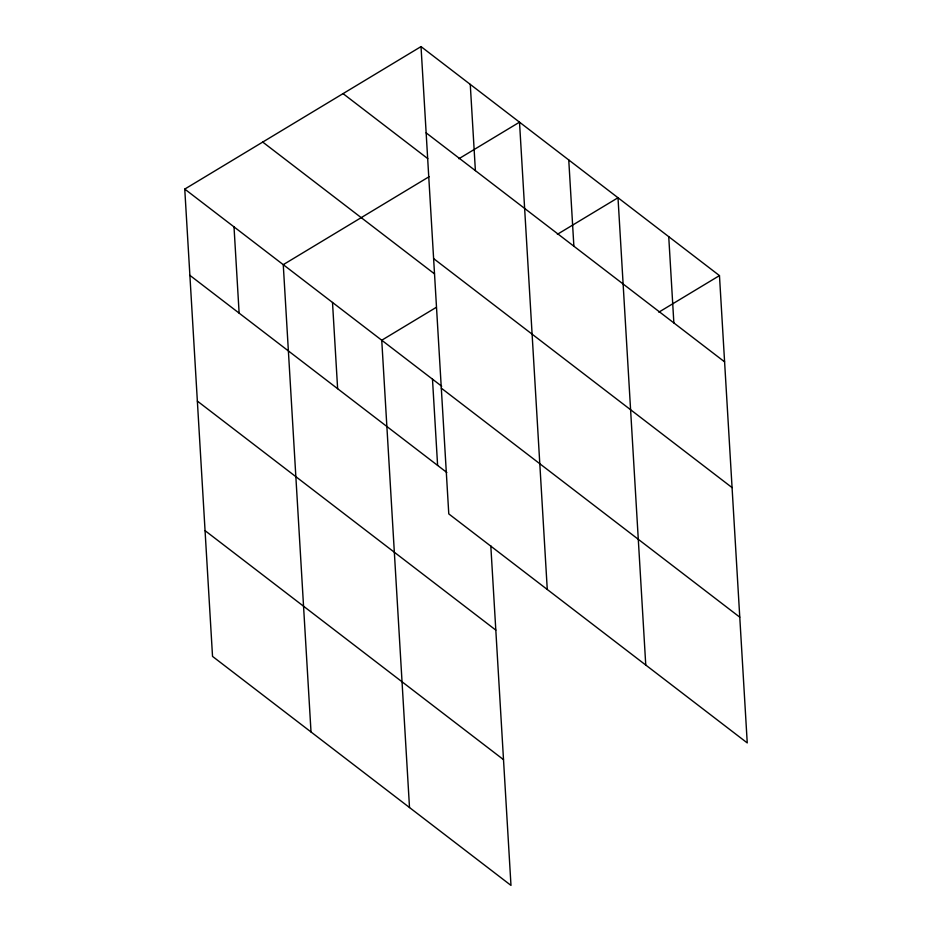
<?xml version="1.0" encoding="UTF-8"?>
<svg xmlns="http://www.w3.org/2000/svg" width="932" height="932" viewBox="0 0 932 932"><rect width="100%" height="100%" fill="white"/><g stroke="black" fill="none" stroke-linecap="round" stroke-linejoin="round"><path stroke-width="1.4" d="M490.803 545.791L510.981 885.4L212.531 656.396L184.757 189.091L421.019 46.6L719.469 275.604L747.243 742.909L448.781 513.905L421.019 46.6M429.186 176.649L283.258 264.665L311.02 731.969M458.87 158.743L519.508 122.174L547.27 589.467M436.199 307.397L381.747 340.238L409.509 807.543M557.359 234.316L617.998 197.747L645.76 665.04M658.831 312.173L719.469 275.604M426.134 132.857L724.595 361.849M343.046 93.619L427.8 158.65M433.613 258.595L732.074 487.599M262.731 142.072L434.51 273.88M184.757 189.091L441.71 386.244M441.302 388.155L739.763 617.159M189.883 275.348L446.836 472.501M197.363 401.098L495.812 630.102M205.052 530.646L503.513 759.65M668.733 236.67L673.859 322.926M568.753 159.955L573.879 246.211M470.264 84.381L475.39 170.638M432.483 379.173L437.609 465.418M332.503 302.457L337.629 388.702M234.014 226.884L239.128 313.129"/></g></svg>
